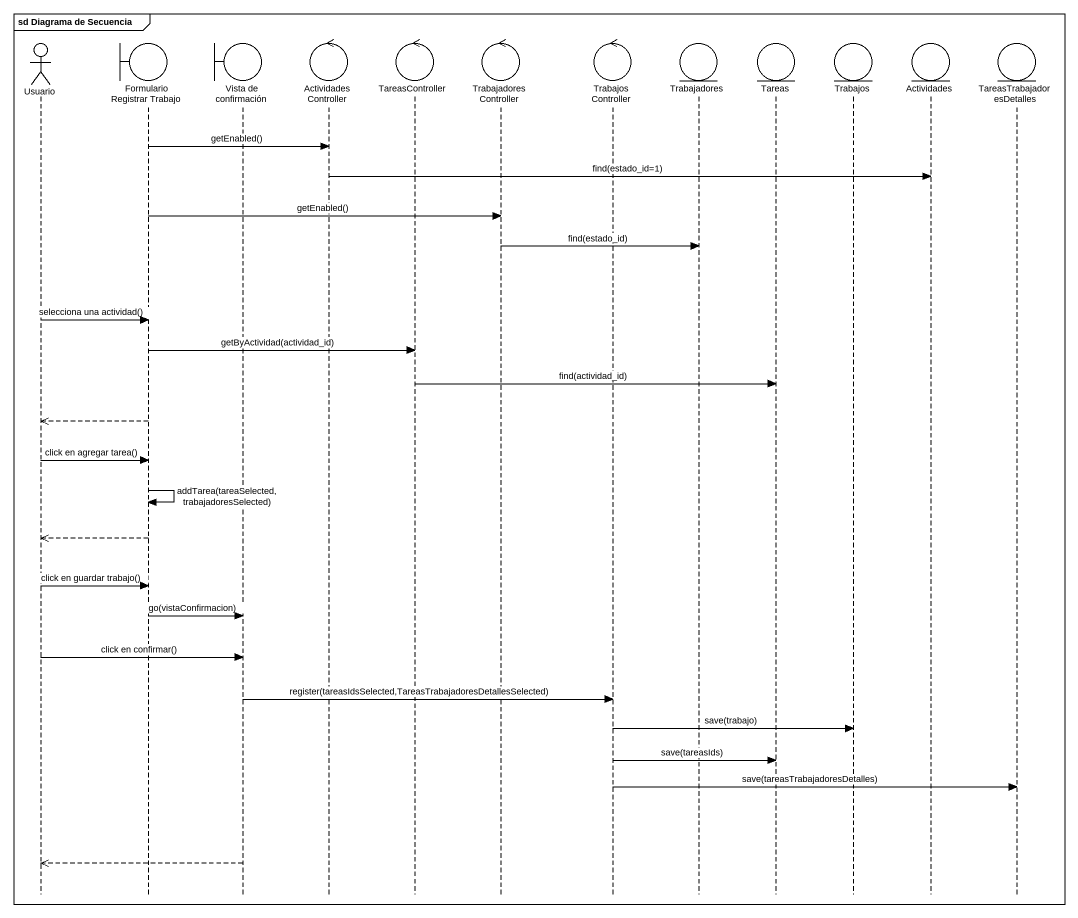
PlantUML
@startuml
mainframe sd Diagrama de Secuencia
hide footbox
actor Usuario
boundary "Formulario Registrar Trabajo" as Formulario_Registrar_Trabajo
boundary "Vista de confirmación" as Vista_de_confirmación
control ActividadesController
control TareasController
control TrabajadoresController
control TrabajosController
entity Trabajadores
entity Tareas
entity Trabajos
entity Actividades
entity TareasTrabajadoresDetalles

Formulario_Registrar_Trabajo -> ActividadesController : getEnabled()
ActividadesController -> Actividades : find(estado_id=1)
Formulario_Registrar_Trabajo -> TrabajadoresController : getEnabled()
TrabajadoresController -> Trabajadores : find(estado_id)
Usuario -> Formulario_Registrar_Trabajo : selecciona una actividad()
Formulario_Registrar_Trabajo -> TareasController : getByActividad(actividad_id)
TareasController -> Tareas : find(actividad_id)
Formulario_Registrar_Trabajo -->> Usuario
Usuario -> Formulario_Registrar_Trabajo : click en agregar tarea()
Formulario_Registrar_Trabajo -> Formulario_Registrar_Trabajo : addTarea(tareaSelected, trabajadoresSelected)
Formulario_Registrar_Trabajo -->> Usuario
Usuario -> Formulario_Registrar_Trabajo : click en guardar trabajo()
Formulario_Registrar_Trabajo -> Vista_de_confirmación : go(vistaConfirmacion)
Usuario -> Vista_de_confirmación : click en confirmar()
Vista_de_confirmación -> TrabajosController : register(tareasIdsSelected,TareasTrabajadoresDetallesSelected)
TrabajosController -> Trabajos : save(trabajo)
TrabajosController -> Tareas : save(tareasIds)
TrabajosController -> TareasTrabajadoresDetalles : save(tareasTrabajadoresDetalles)
Vista_de_confirmación -->> Usuario
@enduml
